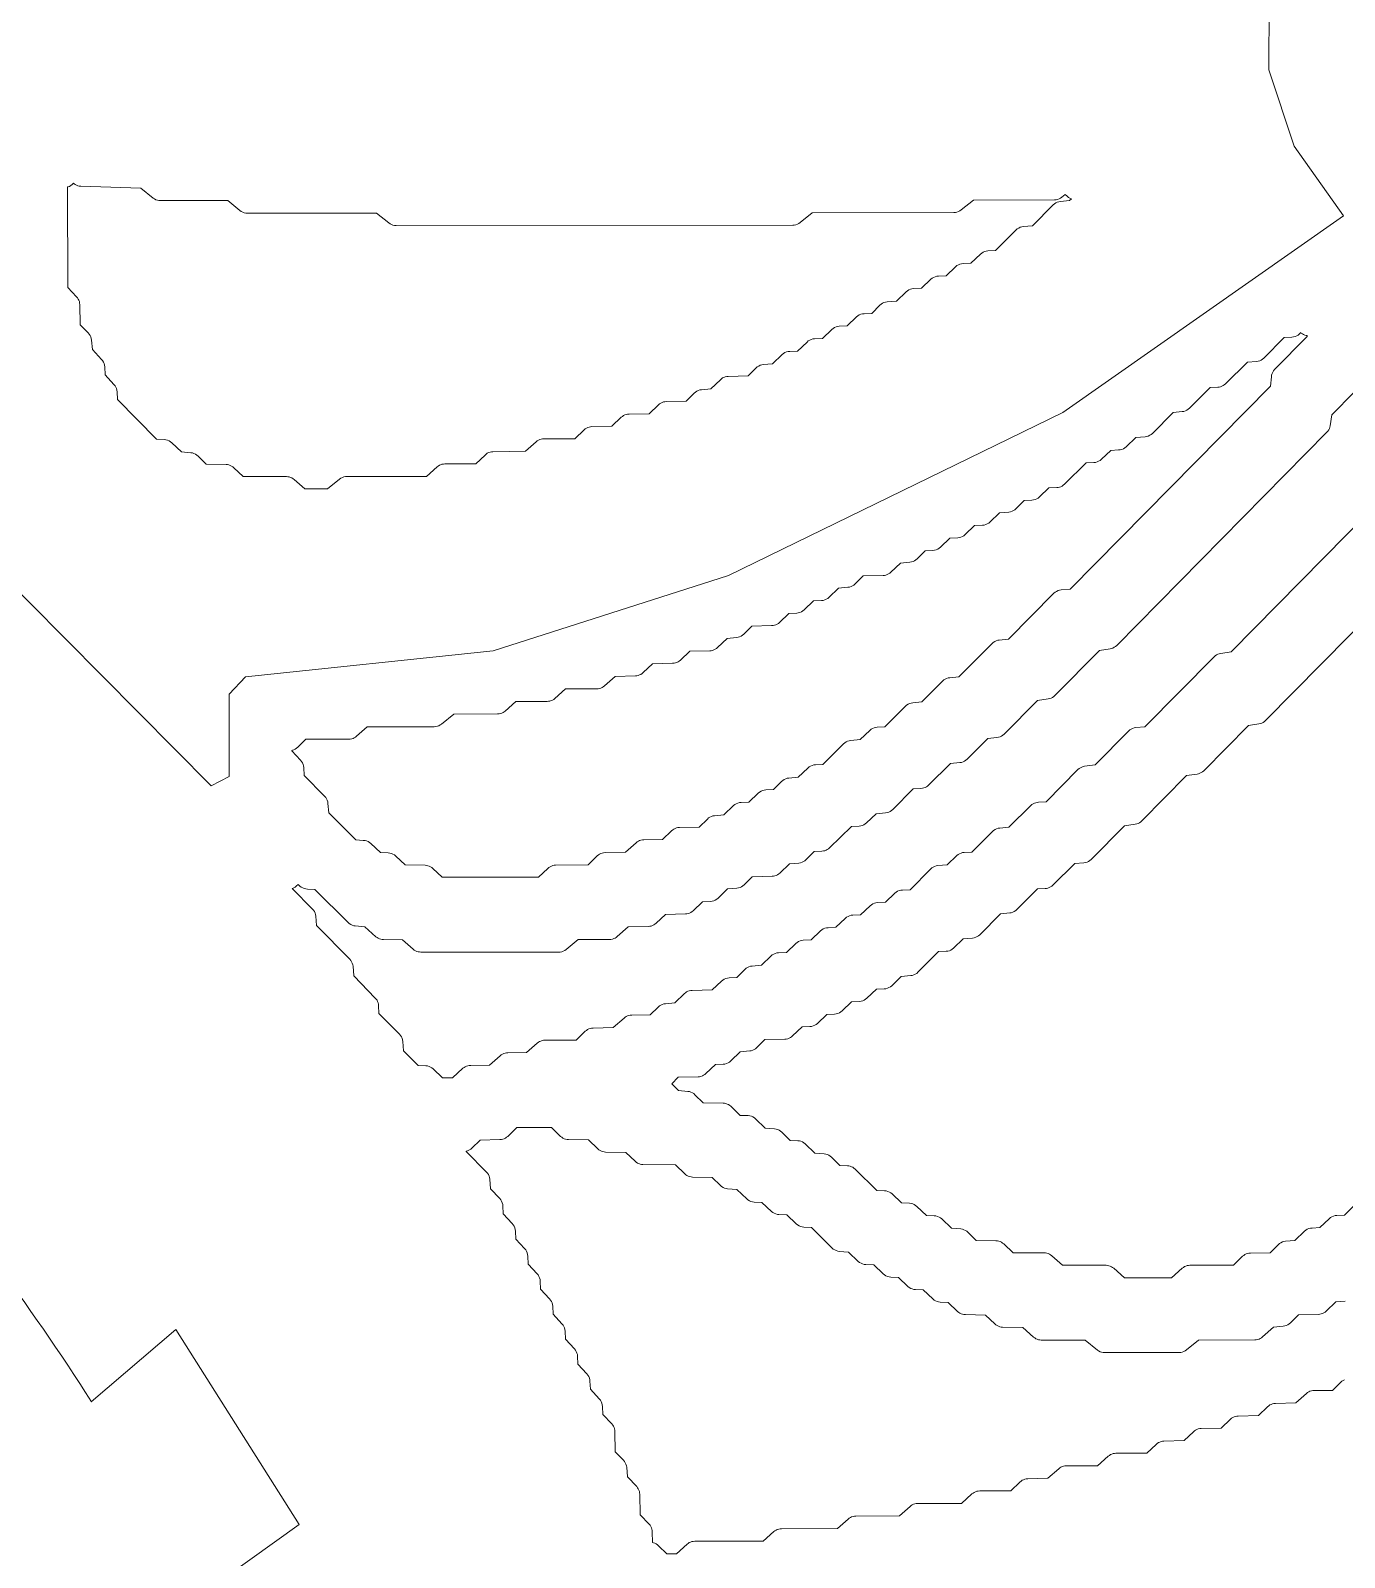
# Model space of a CAD drawing. Header units: inches. Extents: x 36 to 190, y -75 to 56.
# Drawn here: x 52.838 to 55.652, y 36.591 to 39.862 of the extents above; entities that cross this region are included whole.
import ezdxf

# ---------------------------------------------------------------- set-up
doc = ezdxf.new("R2010")
doc.units = ezdxf.units.IN
for name, color, linetype, lineweight in [('01_ORIGINAL_CAD', 7, 'Continuous', 20), ('02_APPROVED_PDF_OUTLINES', 7, 'Continuous', 15), ('04_APPROVED_PERIMETER', 7, 'Continuous', 15)]:
    doc.layers.add(name, color=color, linetype=linetype, lineweight=lineweight)

# ---------------------------------------------------------------- blocks, each defined once
blk = doc.blocks.new('01_SCALLOP')
at = {"layer": '01_ORIGINAL_CAD'}
blk.add_lwpolyline([(52.9682, 36.924), (53.149, 37.0789), (53.4135, 36.6613), (53.2073, 36.5136)], dxfattribs=at)
blk.add_arc((48.3626, 33.9743), 5.4698, 32.6388, 40.4465, dxfattribs=at)
at = {"layer": '02_APPROVED_PDF_OUTLINES'}
for points in [[(52.93, 39.5347), (52.9311, 39.5337), (52.9337, 39.5319), (52.9365, 39.5305), (52.9394, 39.5294), (52.9425, 39.5287), (52.9457, 39.5284), (53.0743, 39.5244), (53.1006, 39.5029), (53.1034, 39.5009), (53.1065, 39.4993), (53.1097, 39.4982), (53.113, 39.4975), (53.1165, 39.4973), (53.2605, 39.4974), (53.2865, 39.4762), (53.2893, 39.4742), (53.2923, 39.4726), (53.2956, 39.4715), (53.2989, 39.4708), (53.3023, 39.4706), (53.5791, 39.4708), (53.6051, 39.4496), (53.6079, 39.4476), (53.6109, 39.446), (53.6141, 39.4449), (53.6175, 39.4442), (53.6209, 39.444), (54.4703, 39.4446), (54.4737, 39.4448), (54.4771, 39.4455), (54.4803, 39.4467), (54.4834, 39.4483), (54.4862, 39.4503), (54.512, 39.4715), (54.8153, 39.4717), (54.8188, 39.4719), (54.8221, 39.4726), (54.8253, 39.4738), (54.8284, 39.4754), (54.8312, 39.4774), (54.8571, 39.4986), (55.0306, 39.499), (55.0342, 39.4993), (55.0376, 39.5), (55.0409, 39.5012), (55.044, 39.5029), (55.0469, 39.505), (55.0535, 39.5107), (55.0579, 39.5066), (55.0606, 39.5044), (55.0635, 39.5027), (55.0666, 39.5013), (55.0671, 39.5012), (55.0632, 39.4973), (55.0437, 39.4955), (55.0402, 39.495), (55.0369, 39.4939), (55.0337, 39.4925), (55.0308, 39.4906), (55.0282, 39.4883), (54.9837, 39.4436), (54.9641, 39.4418), (54.9607, 39.4412), (54.9574, 39.4402), (54.9542, 39.4387), (54.9513, 39.4368), (54.9487, 39.4345), (54.9047, 39.3903), (54.8883, 39.3895), (54.8848, 39.3891), (54.8813, 39.3882), (54.878, 39.3868), (54.875, 39.3849), (54.8722, 39.3827), (54.852, 39.3634), (54.8353, 39.3627), (54.8317, 39.3622), (54.8283, 39.3613), (54.825, 39.3599), (54.8219, 39.3581), (54.8192, 39.3558), (54.799, 39.3365), (54.7823, 39.3358), (54.7787, 39.3354), (54.7752, 39.3344), (54.772, 39.333), (54.7689, 39.3312), (54.7661, 39.3289), (54.7459, 39.3096), (54.7292, 39.3089), (54.7257, 39.3085), (54.7222, 39.3076), (54.7189, 39.3062), (54.7159, 39.3043), (54.7131, 39.302), (54.6924, 39.2823), (54.6725, 39.2805), (54.669, 39.28), (54.6657, 39.279), (54.6626, 39.2775), (54.6597, 39.2756), (54.6571, 39.2733), (54.6395, 39.2559), (54.6231, 39.2551), (54.6196, 39.2547), (54.6161, 39.2538), (54.6128, 39.2524), (54.6098, 39.2505), (54.607, 39.2483), (54.5868, 39.229), (54.5701, 39.2283), (54.5666, 39.2278), (54.5631, 39.2269), (54.5598, 39.2255), (54.5568, 39.2237), (54.554, 39.2214), (54.5338, 39.2021), (54.5171, 39.2014), (54.5135, 39.201), (54.5101, 39.2), (54.5068, 39.1986), (54.5037, 39.1968), (54.501, 39.1945), (54.4807, 39.1752), (54.464, 39.1745), (54.4605, 39.1741), (54.457, 39.1732), (54.4537, 39.1718), (54.4507, 39.1699), (54.4479, 39.1676), (54.4273, 39.1479), (54.4073, 39.1461), (54.4038, 39.1456), (54.4005, 39.1446), (54.3974, 39.1431), (54.3945, 39.1412), (54.3919, 39.1389), (54.3746, 39.1217), (54.332, 39.1207), (54.3289, 39.1205), (54.3259, 39.1198), (54.323, 39.1188), (54.3202, 39.1175), (54.3177, 39.1158), (54.3153, 39.1138), (54.2946, 39.0942), (54.2746, 39.0923), (54.2712, 39.0918), (54.2679, 39.0908), (54.2648, 39.0893), (54.2619, 39.0874), (54.2592, 39.0852), (54.242, 39.0679), (54.1994, 39.067), (54.1963, 39.0667), (54.1933, 39.0661), (54.1904, 39.0651), (54.1876, 39.0637), (54.185, 39.062), (54.1827, 39.0601), (54.1627, 39.041), (54.1198, 39.0401), (54.1167, 39.0398), (54.1137, 39.0392), (54.1108, 39.0382), (54.108, 39.0368), (54.1054, 39.0351), (54.1031, 39.0332), (54.0831, 39.0141), (54.0402, 39.0132), (54.0371, 39.0129), (54.0341, 39.0123), (54.0312, 39.0113), (54.0284, 39.0099), (54.0259, 39.0082), (54.0235, 39.0063), (54.0037, 38.9874), (53.9374, 38.9871), (53.9343, 38.9869), (53.9314, 38.9864), (53.9285, 38.9854), (53.9258, 38.9842), (53.9232, 38.9826), (53.9208, 38.9808), (53.898, 38.9604), (53.8281, 38.9593), (53.825, 38.9591), (53.822, 38.9585), (53.819, 38.9575), (53.8162, 38.9561), (53.8136, 38.9544), (53.8113, 38.9524), (53.7915, 38.9336), (53.7251, 38.9333), (53.7221, 38.9331), (53.7191, 38.9325), (53.7163, 38.9316), (53.7135, 38.9304), (53.7109, 38.9288), (53.7086, 38.9269), (53.6859, 38.9067), (53.5158, 38.9066), (53.5124, 38.9063), (53.5091, 38.9056), (53.5058, 38.9045), (53.5028, 38.9029), (53.5, 38.9009), (53.4742, 38.8797), (53.4255, 38.8797), (53.4027, 38.8999), (53.4003, 38.9017), (53.3977, 38.9033), (53.395, 38.9045), (53.3921, 38.9054), (53.3891, 38.906), (53.3861, 38.9062), (53.2932, 38.9064), (53.2733, 38.9252), (53.271, 38.9272), (53.2684, 38.9288), (53.2656, 38.9302), (53.2627, 38.9312), (53.2597, 38.9318), (53.2567, 38.932), (53.214, 38.933), (53.1967, 38.9502), (53.194, 38.9524), (53.1911, 38.9543), (53.188, 38.9558), (53.1847, 38.9568), (53.1813, 38.9573), (53.1613, 38.9591), (53.1405, 38.9788), (53.1378, 38.981), (53.1347, 38.9829), (53.1314, 38.9843), (53.128, 38.9852), (53.1244, 38.9856), (53.1081, 38.9863), (53.0242, 39.071), (53.0234, 39.0877), (53.023, 39.0912), (53.0221, 39.0946), (53.0207, 39.0979), (53.0189, 39.1009), (53.0167, 39.1037), (52.9975, 39.1242), (52.9968, 39.1414), (52.9964, 39.1449), (52.9955, 39.1483), (52.9941, 39.1516), (52.9923, 39.1546), (52.9901, 39.1573), (52.9705, 39.1783), (52.9687, 39.1987), (52.9681, 39.2021), (52.9672, 39.2054), (52.9657, 39.2085), (52.9639, 39.2114), (52.9617, 39.214), (52.9444, 39.2316), (52.9434, 39.275), (52.9432, 39.278), (52.9426, 39.281), (52.9416, 39.2839), (52.9403, 39.2866), (52.9387, 39.2892), (52.9367, 39.2915), (52.918, 39.3116), (52.9175, 39.5264), (52.9182, 39.5266), (52.9213, 39.5279), (52.9242, 39.5297), (52.9269, 39.5318)], [(53.3976, 38.3197), (53.3989, 38.3199), (53.402, 38.321), (53.405, 38.3224), (53.4077, 38.3242), (53.4102, 38.3264), (53.4273, 38.3434), (53.5198, 38.3437), (53.5228, 38.3439), (53.5258, 38.3445), (53.5287, 38.3454), (53.5314, 38.3466), (53.534, 38.3482), (53.5364, 38.3501), (53.5591, 38.3703), (53.7026, 38.3704), (53.706, 38.3707), (53.7094, 38.3714), (53.7126, 38.3725), (53.7156, 38.3741), (53.7184, 38.3761), (53.7443, 38.3973), (53.8383, 38.3977), (53.8413, 38.3979), (53.8442, 38.3984), (53.8471, 38.3993), (53.8499, 38.4006), (53.8524, 38.4021), (53.8548, 38.404), (53.8776, 38.4243), (53.9444, 38.4246), (53.9474, 38.4248), (53.9504, 38.4253), (53.9533, 38.4262), (53.956, 38.4275), (53.9586, 38.429), (53.9609, 38.4309), (53.9837, 38.4512), (54.0505, 38.4515), (54.0536, 38.4517), (54.0565, 38.4522), (54.0594, 38.4532), (54.0621, 38.4544), (54.0647, 38.456), (54.0671, 38.4578), (54.09, 38.4783), (54.1334, 38.4793), (54.1365, 38.4795), (54.1395, 38.4802), (54.1424, 38.4812), (54.1452, 38.4825), (54.1477, 38.4842), (54.1501, 38.4862), (54.1701, 38.5052), (54.213, 38.5062), (54.2161, 38.5064), (54.2191, 38.5071), (54.222, 38.5081), (54.2247, 38.5094), (54.2273, 38.5111), (54.2297, 38.5131), (54.2496, 38.5321), (54.2926, 38.5331), (54.2956, 38.5333), (54.2987, 38.534), (54.3016, 38.535), (54.3043, 38.5363), (54.3069, 38.538), (54.3093, 38.54), (54.3299, 38.5597), (54.3499, 38.5615), (54.3533, 38.562), (54.3566, 38.563), (54.3598, 38.5645), (54.3627, 38.5664), (54.3653, 38.5686), (54.3826, 38.5859), (54.4252, 38.5869), (54.4283, 38.5871), (54.4313, 38.5877), (54.4342, 38.5887), (54.4369, 38.5901), (54.4395, 38.5918), (54.4419, 38.5937), (54.4621, 38.613), (54.4788, 38.6138), (54.4823, 38.6142), (54.4858, 38.6151), (54.4891, 38.6165), (54.4922, 38.6183), (54.4949, 38.6206), (54.5151, 38.6399), (54.5318, 38.6406), (54.5354, 38.641), (54.5388, 38.642), (54.5421, 38.6434), (54.5452, 38.6452), (54.5479, 38.6475), (54.5686, 38.6672), (54.5886, 38.669), (54.592, 38.6695), (54.5953, 38.6706), (54.5985, 38.672), (54.6014, 38.6739), (54.604, 38.6762), (54.6213, 38.6934), (54.6639, 38.6944), (54.667, 38.6946), (54.67, 38.6953), (54.6729, 38.6963), (54.6756, 38.6976), (54.6782, 38.6993), (54.6806, 38.7013), (54.7012, 38.721), (54.7212, 38.7228), (54.7246, 38.7233), (54.728, 38.7243), (54.7311, 38.7258), (54.734, 38.7277), (54.7366, 38.73), (54.7541, 38.7474), (54.7705, 38.7482), (54.7741, 38.7486), (54.7775, 38.7495), (54.7808, 38.7509), (54.7839, 38.7528), (54.7866, 38.755), (54.8068, 38.7743), (54.8236, 38.775), (54.8271, 38.7755), (54.8306, 38.7764), (54.8339, 38.7778), (54.8369, 38.7796), (54.8397, 38.7819), (54.8599, 38.8012), (54.8766, 38.8019), (54.8802, 38.8023), (54.8836, 38.8033), (54.8869, 38.8047), (54.89, 38.8065), (54.8927, 38.8088), (54.9134, 38.8285), (54.9334, 38.8303), (54.9368, 38.8308), (54.9401, 38.8319), (54.9432, 38.8333), (54.9461, 38.8352), (54.9488, 38.8375), (54.9663, 38.8549), (54.9827, 38.8557), (54.9862, 38.8561), (54.9897, 38.857), (54.993, 38.8584), (54.996, 38.8603), (54.9988, 38.8626), (55.019, 38.8818), (55.0357, 38.8826), (55.0387, 38.8829), (55.0417, 38.8836), (55.0446, 38.8846), (55.0473, 38.886), (55.0498, 38.8877), (55.0521, 38.8897), (55.0988, 38.9356), (55.1152, 38.9363), (55.1188, 38.9367), (55.1223, 38.9376), (55.1255, 38.939), (55.1286, 38.9409), (55.1314, 38.9432), (55.1516, 38.9624), (55.1683, 38.9632), (55.1718, 38.9636), (55.1753, 38.9645), (55.1786, 38.9659), (55.1816, 38.9678), (55.1844, 38.9701), (55.2051, 38.9897), (55.225, 38.9916), (55.2285, 38.9921), (55.2318, 38.9931), (55.235, 38.9946), (55.2379, 38.9965), (55.2405, 38.9988), (55.285, 39.0435), (55.3046, 39.0453), (55.308, 39.0458), (55.3114, 39.0469), (55.3145, 39.0484), (55.3174, 39.0503), (55.3201, 39.0526), (55.3641, 39.0968), (55.3804, 39.0975), (55.3834, 39.0979), (55.3864, 39.0986), (55.3892, 39.0996), (55.392, 39.101), (55.3945, 39.1027), (55.3968, 39.1047), (55.4439, 39.151), (55.4636, 39.1528), (55.4671, 39.1533), (55.4704, 39.1544), (55.4736, 39.1558), (55.4765, 39.1577), (55.4791, 39.16), (55.5231, 39.2043), (55.5394, 39.205), (55.543, 39.2054), (55.5464, 39.2063), (55.5496, 39.2077), (55.5526, 39.2095), (55.5554, 39.2117), (55.5585, 39.2146), (55.5594, 39.2137), (55.5618, 39.212), (55.5645, 39.2106), (55.5672, 39.2095), (55.5701, 39.2088), (55.5722, 39.2084), (55.5722, 39.2066), (55.5024, 39.1354), (55.5002, 39.1328), (55.4983, 39.1299), (55.4969, 39.1267), (55.4959, 39.1234), (55.4953, 39.12), (55.4937, 39.1001), (55.0648, 38.6652), (55.0453, 38.6635), (55.0418, 38.6629), (55.0385, 38.6619), (55.0353, 38.6604), (55.0324, 38.6585), (55.0297, 38.6562), (54.9323, 38.5578), (54.9127, 38.556), (54.9093, 38.5555), (54.9059, 38.5544), (54.9028, 38.5529), (54.8999, 38.551), (54.8972, 38.5487), (54.8263, 38.4772), (54.8067, 38.4754), (54.8033, 38.4749), (54.7999, 38.4738), (54.7968, 38.4724), (54.7939, 38.4705), (54.7912, 38.4682), (54.7468, 38.4235), (54.7272, 38.4217), (54.7237, 38.4211), (54.7204, 38.4201), (54.7172, 38.4186), (54.7143, 38.4167), (54.7117, 38.4144), (54.6677, 38.3702), (54.6514, 38.3694), (54.6478, 38.369), (54.6444, 38.3681), (54.6411, 38.3667), (54.638, 38.3648), (54.6353, 38.3626), (54.6146, 38.3429), (54.5946, 38.3411), (54.5912, 38.3405), (54.5878, 38.3395), (54.5847, 38.338), (54.5818, 38.3361), (54.5791, 38.3338), (54.5351, 38.2895), (54.5188, 38.2888), (54.5153, 38.2884), (54.5118, 38.2875), (54.5085, 38.2861), (54.5055, 38.2842), (54.5027, 38.2819), (54.482, 38.2623), (54.462, 38.2604), (54.4586, 38.2599), (54.4553, 38.2589), (54.4522, 38.2574), (54.4493, 38.2555), (54.4466, 38.2533), (54.4291, 38.2358), (54.4127, 38.2351), (54.4092, 38.2346), (54.4057, 38.2337), (54.4024, 38.2323), (54.3994, 38.2305), (54.3966, 38.2282), (54.3764, 38.2089), (54.3597, 38.2082), (54.3561, 38.2078), (54.3527, 38.2068), (54.3494, 38.2054), (54.3463, 38.2036), (54.3436, 38.2013), (54.3229, 38.1816), (54.3029, 38.1798), (54.2995, 38.1793), (54.2962, 38.1782), (54.2931, 38.1768), (54.2901, 38.1749), (54.2875, 38.1726), (54.2702, 38.1554), (54.2276, 38.1544), (54.2246, 38.1542), (54.2216, 38.1535), (54.2187, 38.1525), (54.2159, 38.1512), (54.2133, 38.1495), (54.211, 38.1475), (54.1912, 38.1287), (54.1513, 38.1284), (54.1483, 38.1282), (54.1453, 38.1276), (54.1425, 38.1267), (54.1397, 38.1255), (54.1372, 38.1239), (54.1348, 38.122), (54.1119, 38.1016), (54.0685, 38.1006), (54.0654, 38.1004), (54.0624, 38.0997), (54.0595, 38.0987), (54.0567, 38.0974), (54.0541, 38.0957), (54.0518, 38.0937), (54.0319, 38.0748), (53.9625, 38.0737), (53.9594, 38.0735), (53.9564, 38.0728), (53.9534, 38.0718), (53.9507, 38.0705), (53.948, 38.0688), (53.9457, 38.0668), (53.9259, 38.048), (53.7195, 38.0478), (53.6997, 38.0666), (53.6973, 38.0686), (53.6947, 38.0703), (53.692, 38.0716), (53.6891, 38.0726), (53.6861, 38.0732), (53.683, 38.0735), (53.6401, 38.0744), (53.62, 38.0934), (53.6172, 38.0957), (53.6142, 38.0975), (53.6109, 38.0989), (53.6074, 38.0998), (53.6039, 38.1002), (53.5872, 38.101), (53.5669, 38.1202), (53.5641, 38.1225), (53.561, 38.1243), (53.5578, 38.1257), (53.5543, 38.1266), (53.5507, 38.127), (53.5345, 38.1278), (53.4767, 38.186), (53.4749, 38.206), (53.4744, 38.2094), (53.4734, 38.2127), (53.4719, 38.2158), (53.4701, 38.2187), (53.4678, 38.2213), (53.4239, 38.266), (53.4231, 38.2828), (53.4227, 38.2863), (53.4218, 38.2897), (53.4204, 38.293), (53.4186, 38.296), (53.4164, 38.2988), (53.3976, 38.3189)]]:
    blk.add_lwpolyline(points, close=True, dxfattribs=at)
for points in [[(55.7065, 38.8318), (55.4096, 38.5308), (55.387, 38.5275), (55.3838, 38.5268), (55.3807, 38.5257), (55.3779, 38.5243), (55.3752, 38.5225), (55.3728, 38.5203), (55.2246, 38.3701), (55.2051, 38.3684), (55.2016, 38.3678), (55.1983, 38.3668), (55.1951, 38.3653), (55.1922, 38.3634), (55.1896, 38.3611), (55.1181, 38.289), (55.0954, 38.2857), (55.0923, 38.285), (55.0892, 38.284), (55.0863, 38.2825), (55.0836, 38.2807), (55.0812, 38.2785), (55.013, 38.2094), (54.9968, 38.2086), (54.9937, 38.2083), (54.9908, 38.2076), (54.9879, 38.2066), (54.9852, 38.2052), (54.9827, 38.2035), (54.9804, 38.2015), (54.9333, 38.1552), (54.9135, 38.1534), (54.9101, 38.1529), (54.9067, 38.1518), (54.9036, 38.1504), (54.9006, 38.1484), (54.898, 38.1462), (54.854, 38.1019), (54.8377, 38.1012), (54.8341, 38.1008), (54.8307, 38.0998), (54.8274, 38.0984), (54.8243, 38.0966), (54.8216, 38.0943), (54.8009, 38.0746), (54.7809, 38.0728), (54.7775, 38.0723), (54.7742, 38.0712), (54.771, 38.0697), (54.7681, 38.0678), (54.7655, 38.0655), (54.7215, 38.0213), (54.7051, 38.0206), (54.7016, 38.0201), (54.6981, 38.0192), (54.6948, 38.0178), (54.6918, 38.016), (54.689, 38.0137), (54.6688, 37.9944), (54.6521, 37.9937), (54.6485, 37.9933), (54.6451, 37.9923), (54.6418, 37.9909), (54.6387, 37.9891), (54.636, 37.9868), (54.6158, 37.9675), (54.5991, 37.9668), (54.5955, 37.9664), (54.592, 37.9655), (54.5888, 37.9641), (54.5857, 37.9622), (54.5829, 37.9599), (54.5627, 37.9407), (54.546, 37.9399), (54.5425, 37.9395), (54.539, 37.9386), (54.5357, 37.9372), (54.5327, 37.9353), (54.5299, 37.933), (54.5097, 37.9138), (54.493, 37.913), (54.4894, 37.9126), (54.486, 37.9117), (54.4827, 37.9103), (54.4796, 37.9084), (54.4769, 37.9062), (54.4567, 37.8869), (54.4399, 37.8862), (54.4364, 37.8857), (54.4329, 37.8848), (54.4296, 37.8834), (54.4266, 37.8816), (54.4238, 37.8793), (54.4032, 37.8596), (54.3832, 37.8578), (54.3798, 37.8572), (54.3764, 37.8562), (54.3733, 37.8548), (54.3704, 37.8529), (54.3678, 37.8506), (54.3503, 37.8331), (54.3339, 37.8324), (54.3303, 37.832), (54.3269, 37.8311), (54.3236, 37.8297), (54.3205, 37.8278), (54.3177, 37.8255), (54.2978, 37.8065), (54.2548, 37.8055), (54.2518, 37.8053), (54.2488, 37.8046), (54.2459, 37.8036), (54.2431, 37.8023), (54.2405, 37.8006), (54.2382, 37.7986), (54.2175, 37.7789), (54.1975, 37.7771), (54.1941, 37.7766), (54.1908, 37.7756), (54.1876, 37.7741), (54.1847, 37.7722), (54.1821, 37.7699), (54.165, 37.7529), (54.1255, 37.7526), (54.1225, 37.7524), (54.1195, 37.7518), (54.1166, 37.7509), (54.1139, 37.7497), (54.1114, 37.7481), (54.109, 37.7463), (54.086, 37.7258), (54.0426, 37.7248), (54.0396, 37.7246), (54.0366, 37.7239), (54.0337, 37.7229), (54.0309, 37.7216), (54.0283, 37.7199), (54.026, 37.7179), (54.0062, 37.6991), (53.9398, 37.6988), (53.9368, 37.6986), (53.9338, 37.698), (53.931, 37.6971), (53.9282, 37.6959), (53.9256, 37.6943), (53.9233, 37.6925), (53.9005, 37.6722), (53.8602, 37.6719), (53.8572, 37.6717), (53.8542, 37.6711), (53.8514, 37.6702), (53.8486, 37.669), (53.8461, 37.6674), (53.8437, 37.6656), (53.8209, 37.6453), (53.7806, 37.645), (53.7776, 37.6448), (53.7746, 37.6442), (53.7718, 37.6433), (53.769, 37.6421), (53.7665, 37.6405), (53.7641, 37.6387), (53.7414, 37.6184), (53.7203, 37.6184), (53.7005, 37.6372), (53.6977, 37.6395), (53.6947, 37.6413), (53.6914, 37.6427), (53.6879, 37.6436), (53.6844, 37.644), (53.6681, 37.6447), (53.6369, 37.6762), (53.6351, 37.6962), (53.6346, 37.6996), (53.6336, 37.7029), (53.6322, 37.706), (53.6303, 37.7089), (53.6281, 37.7115), (53.5841, 37.7562), (53.5833, 37.773), (53.583, 37.776), (53.5824, 37.7789), (53.5813, 37.7817), (53.58, 37.7844), (53.5783, 37.7869), (53.5764, 37.7892), (53.5304, 37.8369), (53.5287, 37.8571), (53.5281, 37.8605), (53.5271, 37.8638), (53.5257, 37.867), (53.5238, 37.8699), (53.5216, 37.8725), (53.4506, 37.9444), (53.4488, 37.9644), (53.4483, 37.9678), (53.4473, 37.9711), (53.4458, 37.9742), (53.444, 37.9771), (53.4417, 37.9798), (53.3985, 38.0238), (53.3988, 38.0239), (53.402, 38.0252), (53.4049, 38.027), (53.4075, 38.0292), (53.4112, 38.0326), (53.415, 38.0291), (53.4177, 38.0269), (53.4208, 38.0251), (53.424, 38.0238), (53.4274, 38.0229), (53.4309, 38.0225), (53.4472, 38.0218), (53.518, 37.9508), (53.5207, 37.9485), (53.5236, 37.9466), (53.5267, 37.9451), (53.5301, 37.9441), (53.5335, 37.9435), (53.554, 37.9417), (53.5777, 37.9206), (53.5801, 37.9188), (53.5826, 37.9172), (53.5854, 37.916), (53.5882, 37.9151), (53.5912, 37.9145), (53.5942, 37.9144), (53.6345, 37.9141), (53.6574, 37.8939), (53.6598, 37.892), (53.6624, 37.8904), (53.6651, 37.8892), (53.668, 37.8883), (53.671, 37.8878), (53.674, 37.8876), (53.9689, 37.8875), (53.9723, 37.8877), (53.9757, 37.8884), (53.9789, 37.8896), (53.982, 37.8912), (53.9848, 37.8932), (54.0107, 37.9144), (54.0781, 37.9147), (54.0811, 37.9149), (54.0841, 37.9155), (54.087, 37.9164), (54.0897, 37.9176), (54.0923, 37.9192), (54.0946, 37.9211), (54.1176, 37.9415), (54.161, 37.9425), (54.164, 37.9428), (54.1671, 37.9434), (54.17, 37.9444), (54.1727, 37.9457), (54.1753, 37.9474), (54.1777, 37.9494), (54.1976, 37.9684), (54.2406, 37.9694), (54.2436, 37.9697), (54.2466, 37.9703), (54.2495, 37.9713), (54.2523, 37.9726), (54.2549, 37.9743), (54.2572, 37.9763), (54.2774, 37.9955), (54.2942, 37.9963), (54.2977, 37.9967), (54.3012, 37.9976), (54.3045, 37.999), (54.3075, 38.0009), (54.3103, 38.0032), (54.3309, 38.0229), (54.3509, 38.0247), (54.3543, 38.0252), (54.3577, 38.0262), (54.3608, 38.0277), (54.3637, 38.0296), (54.3663, 38.0318), (54.3836, 38.0491), (54.4262, 38.0501), (54.4293, 38.0503), (54.4323, 38.0509), (54.4352, 38.0519), (54.438, 38.0533), (54.4405, 38.055), (54.4429, 38.0569), (54.4636, 38.0766), (54.4835, 38.0784), (54.487, 38.079), (54.4903, 38.08), (54.4934, 38.0815), (54.4963, 38.0834), (54.4989, 38.0856), (54.5165, 38.1031), (54.5329, 38.1038), (54.5359, 38.1042), (54.5389, 38.1048), (54.5417, 38.1059), (54.5444, 38.1073), (54.547, 38.109), (54.5493, 38.111), (54.5959, 38.1568), (54.6124, 38.1576), (54.6159, 38.158), (54.6194, 38.1589), (54.6227, 38.1603), (54.6257, 38.1622), (54.6285, 38.1644), (54.6492, 38.1841), (54.6691, 38.1859), (54.6726, 38.1865), (54.6759, 38.1875), (54.6791, 38.189), (54.682, 38.1909), (54.6846, 38.1932), (54.7286, 38.2375), (54.745, 38.2382), (54.748, 38.2385), (54.751, 38.2392), (54.7538, 38.2402), (54.7565, 38.2416), (54.7591, 38.2433), (54.7614, 38.2453), (54.8084, 38.2916), (54.8282, 38.2934), (54.8317, 38.294), (54.835, 38.295), (54.8381, 38.2965), (54.8411, 38.2984), (54.8437, 38.3007), (54.8881, 38.3454), (54.9077, 38.3472), (54.9112, 38.3477), (54.9145, 38.3487), (54.9177, 38.3502), (54.9206, 38.3521), (54.9232, 38.3544), (54.9947, 38.4265), (55.0174, 38.4298), (55.0205, 38.4305), (55.0236, 38.4316), (55.0265, 38.433), (55.0292, 38.4348), (55.0316, 38.437), (55.1273, 38.534), (55.1499, 38.5373), (55.1531, 38.5379), (55.1561, 38.539), (55.159, 38.5405), (55.1617, 38.5423), (55.1641, 38.5444), (55.6145, 39.0011), (55.6166, 39.0035), (55.6184, 39.0062), (55.6198, 39.009), (55.6208, 39.0121), (55.6215, 39.0152), (55.6246, 39.0382), (55.7204, 39.1353)], [(55.6523, 36.9715), (55.6491, 36.97), (55.6462, 36.9681), (55.6436, 36.9658), (55.6265, 36.9488), (55.5869, 36.9485), (55.5839, 36.9483), (55.581, 36.9477), (55.5781, 36.9468), (55.5754, 36.9456), (55.5728, 36.944), (55.5705, 36.9422), (55.5475, 36.9217), (55.5041, 36.9207), (55.501, 36.9205), (55.498, 36.9198), (55.4951, 36.9188), (55.4924, 36.9175), (55.4898, 36.9158), (55.4874, 36.9138), (55.4675, 36.8948), (55.4245, 36.8938), (55.4215, 36.8936), (55.4185, 36.8929), (55.4155, 36.8919), (55.4128, 36.8906), (55.4102, 36.8889), (55.4079, 36.8869), (55.3879, 36.8679), (55.3449, 36.8669), (55.3419, 36.8667), (55.3389, 36.866), (55.336, 36.865), (55.3332, 36.8637), (55.3306, 36.862), (55.3283, 36.86), (55.3083, 36.841), (55.2654, 36.84), (55.2623, 36.8398), (55.2593, 36.8391), (55.2564, 36.8381), (55.2536, 36.8368), (55.251, 36.8351), (55.2487, 36.8331), (55.2289, 36.8143), (55.1625, 36.814), (55.1595, 36.8138), (55.1566, 36.8132), (55.1537, 36.8123), (55.1509, 36.8111), (55.1484, 36.8095), (55.146, 36.8076), (55.1233, 36.7874), (55.0564, 36.7871), (55.0534, 36.7869), (55.0504, 36.7863), (55.0476, 36.7854), (55.0448, 36.7842), (55.0422, 36.7826), (55.0399, 36.7807), (55.0169, 36.7603), (54.9735, 36.7593), (54.9705, 36.759), (54.9675, 36.7584), (54.9646, 36.7574), (54.9618, 36.7561), (54.9592, 36.7544), (54.9569, 36.7524), (54.9371, 36.7335), (54.8707, 36.7332), (54.8677, 36.733), (54.8647, 36.7325), (54.8619, 36.7316), (54.8591, 36.7303), (54.8565, 36.7288), (54.8542, 36.7269), (54.8314, 36.7066), (54.738, 36.7063), (54.735, 36.7061), (54.7321, 36.7056), (54.7292, 36.7046), (54.7264, 36.7034), (54.7239, 36.7018), (54.7215, 36.7), (54.6988, 36.6797), (54.6054, 36.6794), (54.6024, 36.6792), (54.5994, 36.6786), (54.5965, 36.6777), (54.5938, 36.6765), (54.5912, 36.6749), (54.5888, 36.673), (54.5661, 36.6528), (54.4462, 36.6524), (54.4432, 36.6522), (54.4402, 36.6517), (54.4373, 36.6508), (54.4346, 36.6495), (54.432, 36.6479), (54.4296, 36.6461), (54.4069, 36.6258), (54.2604, 36.6254), (54.2574, 36.6252), (54.2544, 36.6247), (54.2516, 36.6238), (54.2488, 36.6225), (54.2462, 36.621), (54.2439, 36.6191), (54.2211, 36.5988), (54.2004, 36.5988), (54.1832, 36.6158), (54.1808, 36.618), (54.1781, 36.6198), (54.1751, 36.6212), (54.172, 36.6223), (54.1701, 36.6226), (54.1695, 36.6457), (54.1692, 36.6487), (54.1686, 36.6517), (54.1676, 36.6545), (54.1663, 36.6572), (54.1647, 36.6598), (54.1628, 36.6621), (54.1438, 36.6824), (54.1428, 36.7261), (54.1425, 36.7291), (54.1419, 36.7321), (54.1409, 36.735), (54.1396, 36.7377), (54.138, 36.7402), (54.1361, 36.7426), (54.1165, 36.7636), (54.1147, 36.7839), (54.1142, 36.7873), (54.1132, 36.7906), (54.1117, 36.7937), (54.1099, 36.7966), (54.1077, 36.7992), (54.0904, 36.8169), (54.0894, 36.8603), (54.0892, 36.8633), (54.0886, 36.8662), (54.0876, 36.8691), (54.0863, 36.8719), (54.0847, 36.8744), (54.0827, 36.8767), (54.0635, 36.8973), (54.0628, 36.9145), (54.0624, 36.918), (54.0615, 36.9214), (54.0601, 36.9246), (54.0583, 36.9277), (54.0561, 36.9304), (54.0369, 36.951), (54.0361, 36.9681), (54.0357, 36.9716), (54.0348, 36.975), (54.0335, 36.9783), (54.0317, 36.9813), (54.0294, 36.9841), (54.0103, 37.0046), (54.0095, 37.0218), (54.0091, 37.0253), (54.0082, 37.0287), (54.0068, 37.032), (54.005, 37.035), (54.0028, 37.0377), (53.9836, 37.0583), (53.9828, 37.0754), (53.9824, 37.0789), (53.9815, 37.0824), (53.9802, 37.0856), (53.9784, 37.0886), (53.9761, 37.0914), (53.957, 37.1119), (53.9562, 37.1291), (53.9558, 37.1326), (53.9549, 37.136), (53.9535, 37.1393), (53.9517, 37.1423), (53.9495, 37.145), (53.9303, 37.1656), (53.9295, 37.1828), (53.9291, 37.1863), (53.9282, 37.1897), (53.9269, 37.1929), (53.9251, 37.196), (53.9228, 37.1987), (53.9037, 37.2193), (53.9029, 37.2364), (53.9025, 37.2399), (53.9016, 37.2433), (53.9002, 37.2466), (53.8984, 37.2496), (53.8962, 37.2524), (53.877, 37.2729), (53.8763, 37.2901), (53.8758, 37.2936), (53.875, 37.297), (53.8736, 37.3003), (53.8718, 37.3033), (53.8696, 37.306), (53.8504, 37.3266), (53.8496, 37.3437), (53.8492, 37.3472), (53.8483, 37.3507), (53.8469, 37.3539), (53.8451, 37.3569), (53.8429, 37.3597), (53.8233, 37.3807), (53.8215, 37.4011), (53.821, 37.4045), (53.82, 37.4078), (53.8185, 37.4109), (53.8167, 37.4138), (53.8144, 37.4164), (53.7709, 37.4606), (53.7709, 37.4611), (53.7722, 37.4613), (53.7753, 37.4624), (53.7782, 37.4638), (53.781, 37.4656), (53.7834, 37.4678), (53.8007, 37.485), (53.8433, 37.486), (53.8464, 37.4862), (53.8494, 37.4869), (53.8523, 37.4879), (53.8551, 37.4892), (53.8576, 37.4909), (53.86, 37.4929), (53.8797, 37.5117), (53.9534, 37.5117), (53.9733, 37.4929), (53.9756, 37.491), (53.9782, 37.4893), (53.981, 37.4879), (53.9839, 37.487), (53.9869, 37.4863), (53.9899, 37.4861), (54.0329, 37.4852), (54.0529, 37.4661), (54.0553, 37.4642), (54.0579, 37.4625), (54.0606, 37.4612), (54.0635, 37.4602), (54.0666, 37.4596), (54.0696, 37.4593), (54.1126, 37.4584), (54.1326, 37.4394), (54.135, 37.4374), (54.1376, 37.4357), (54.1404, 37.4344), (54.1433, 37.4334), (54.1464, 37.4328), (54.1495, 37.4325), (54.2189, 37.4316), (54.2389, 37.4126), (54.2412, 37.4106), (54.2438, 37.409), (54.2466, 37.4076), (54.2495, 37.4066), (54.2525, 37.406), (54.2555, 37.4058), (54.2981, 37.4049), (54.3155, 37.3876), (54.3181, 37.3854), (54.3211, 37.3835), (54.3242, 37.382), (54.3275, 37.381), (54.3309, 37.3805), (54.3509, 37.3787), (54.3717, 37.359), (54.3744, 37.3568), (54.3775, 37.3549), (54.3808, 37.3535), (54.3842, 37.3526), (54.3878, 37.3522), (54.4045, 37.3515), (54.4248, 37.3322), (54.4276, 37.33), (54.4306, 37.3281), (54.4339, 37.3267), (54.4374, 37.3258), (54.4409, 37.3254), (54.4577, 37.3247), (54.478, 37.3054), (54.4807, 37.3032), (54.4838, 37.3013), (54.4871, 37.2999), (54.4905, 37.299), (54.4941, 37.2986), (54.5104, 37.2979), (54.5546, 37.2537), (54.5572, 37.2514), (54.5602, 37.2495), (54.5633, 37.248), (54.5666, 37.247), (54.5701, 37.2464), (54.5901, 37.2447), (54.6108, 37.225), (54.6136, 37.2227), (54.6167, 37.2209), (54.6199, 37.2195), (54.6234, 37.2186), (54.6269, 37.2182), (54.6437, 37.2174), (54.664, 37.1982), (54.6667, 37.1959), (54.6698, 37.1941), (54.6731, 37.1927), (54.6765, 37.1918), (54.6801, 37.1914), (54.6968, 37.1906), (54.7171, 37.1714), (54.7199, 37.1691), (54.7229, 37.1673), (54.7262, 37.1659), (54.7297, 37.165), (54.7332, 37.1646), (54.75, 37.1638), (54.7703, 37.1446), (54.773, 37.1423), (54.7761, 37.1405), (54.7794, 37.1391), (54.7828, 37.1382), (54.7864, 37.1378), (54.8031, 37.137), (54.8234, 37.1178), (54.8257, 37.1158), (54.8283, 37.1142), (54.8311, 37.1128), (54.834, 37.1118), (54.837, 37.1112), (54.8401, 37.111), (54.883, 37.11), (54.9031, 37.091), (54.9054, 37.0891), (54.908, 37.0874), (54.9108, 37.086), (54.9137, 37.0851), (54.9167, 37.0844), (54.9197, 37.0842), (54.9632, 37.0833), (54.9862, 37.0628), (54.9886, 37.061), (54.9911, 37.0594), (54.9939, 37.0582), (54.9968, 37.0573), (54.9997, 37.0567), (55.0027, 37.0565), (55.0967, 37.0563), (55.1227, 37.0351), (55.1255, 37.0332), (55.1285, 37.0316), (55.1318, 37.0304), (55.1351, 37.0297), (55.1385, 37.0295), (55.2978, 37.0296), (55.3012, 37.0299), (55.3046, 37.0306), (55.3078, 37.0317), (55.3108, 37.0333), (55.3136, 37.0353), (55.3395, 37.0565), (55.46, 37.0569), (55.463, 37.0571), (55.466, 37.0576), (55.4689, 37.0585), (55.4716, 37.0598), (55.4742, 37.0613), (55.4766, 37.0632), (55.5002, 37.0843), (55.5207, 37.0861), (55.5241, 37.0867), (55.5274, 37.0877), (55.5305, 37.0892), (55.5334, 37.0911), (55.5361, 37.0933), (55.5534, 37.1106), (55.596, 37.1115), (55.599, 37.1118), (55.602, 37.1124), (55.6049, 37.1134), (55.6077, 37.1148), (55.6103, 37.1164), (55.6126, 37.1184), (55.6333, 37.1381), (55.6533, 37.1399)], [(55.8418, 37.5168), (55.6518, 37.3241), (55.6355, 37.3234), (55.632, 37.323), (55.6285, 37.3221), (55.6252, 37.3207), (55.6222, 37.3188), (55.6194, 37.3165), (55.5992, 37.2973), (55.5825, 37.2965), (55.5789, 37.2961), (55.5755, 37.2952), (55.5722, 37.2938), (55.5691, 37.2919), (55.5664, 37.2897), (55.5457, 37.27), (55.5257, 37.2682), (55.5223, 37.2676), (55.519, 37.2666), (55.5158, 37.2651), (55.5129, 37.2632), (55.5103, 37.261), (55.493, 37.2437), (55.4504, 37.2428), (55.4473, 37.2425), (55.4443, 37.2419), (55.4414, 37.2409), (55.4387, 37.2395), (55.4361, 37.2379), (55.4337, 37.2359), (55.414, 37.217), (55.3211, 37.2167), (55.318, 37.2165), (55.3151, 37.216), (55.3122, 37.215), (55.3095, 37.2138), (55.3069, 37.2122), (55.3045, 37.2104), (55.2818, 37.1901), (55.1806, 37.19), (55.1578, 37.2103), (55.1554, 37.2121), (55.1529, 37.2137), (55.1501, 37.2149), (55.1472, 37.2158), (55.1443, 37.2164), (55.1413, 37.2166), (55.0479, 37.2168), (55.025, 37.237), (55.0227, 37.2389), (55.0201, 37.2404), (55.0174, 37.2417), (55.0145, 37.2426), (55.0115, 37.2431), (55.0085, 37.2433), (54.9421, 37.2435), (54.9223, 37.2624), (54.9199, 37.2643), (54.9173, 37.266), (54.9146, 37.2673), (54.9117, 37.2683), (54.9086, 37.2689), (54.9056, 37.2692), (54.863, 37.2701), (54.8456, 37.2873), (54.843, 37.2896), (54.84, 37.2915), (54.8369, 37.2929), (54.8336, 37.2939), (54.8302, 37.2945), (54.8102, 37.2963), (54.7894, 37.3159), (54.7867, 37.3182), (54.7836, 37.32), (54.7803, 37.3214), (54.7769, 37.3224), (54.7733, 37.3228), (54.7566, 37.3235), (54.7363, 37.3427), (54.7335, 37.345), (54.7305, 37.3468), (54.7272, 37.3482), (54.7237, 37.3492), (54.7202, 37.3496), (54.7034, 37.3503), (54.6831, 37.3695), (54.6804, 37.3718), (54.6773, 37.3736), (54.674, 37.375), (54.6706, 37.376), (54.667, 37.3764), (54.6505, 37.3771), (54.6037, 37.4229), (54.6014, 37.4249), (54.5989, 37.4266), (54.5962, 37.4279), (54.5933, 37.429), (54.5903, 37.4297), (54.5873, 37.43), (54.5709, 37.4307), (54.5533, 37.4482), (54.5507, 37.4504), (54.5478, 37.4523), (54.5446, 37.4538), (54.5413, 37.4548), (54.5379, 37.4553), (54.5179, 37.4571), (54.4971, 37.4768), (54.4944, 37.479), (54.4913, 37.4809), (54.488, 37.4823), (54.4846, 37.4832), (54.481, 37.4836), (54.4646, 37.4843), (54.447, 37.5018), (54.4444, 37.504), (54.4415, 37.5059), (54.4383, 37.5074), (54.435, 37.5084), (54.4316, 37.5089), (54.4116, 37.5107), (54.3909, 37.5304), (54.3881, 37.5326), (54.385, 37.5345), (54.3817, 37.5359), (54.3783, 37.5368), (54.3747, 37.5372), (54.358, 37.5379), (54.3377, 37.5572), (54.3354, 37.5591), (54.3328, 37.5608), (54.33, 37.5621), (54.3271, 37.5631), (54.3241, 37.5637), (54.321, 37.564), (54.2784, 37.5649), (54.261, 37.5821), (54.2584, 37.5844), (54.2555, 37.5863), (54.2524, 37.5877), (54.2491, 37.5887), (54.2456, 37.5893), (54.226, 37.591), (54.2112, 37.6056), (54.2252, 37.6195), (54.2678, 37.6205), (54.2708, 37.6207), (54.2738, 37.6214), (54.2768, 37.6224), (54.2795, 37.6237), (54.2821, 37.6254), (54.2844, 37.6274), (54.3047, 37.6466), (54.3214, 37.6474), (54.3249, 37.6478), (54.3284, 37.6487), (54.3317, 37.6501), (54.3347, 37.652), (54.3375, 37.6543), (54.3581, 37.674), (54.3781, 37.6758), (54.3816, 37.6763), (54.3849, 37.6773), (54.388, 37.6788), (54.3909, 37.6807), (54.3935, 37.6829), (54.4108, 37.7002), (54.4534, 37.7012), (54.4565, 37.7014), (54.4595, 37.702), (54.4624, 37.703), (54.4652, 37.7044), (54.4678, 37.7061), (54.4701, 37.708), (54.4903, 37.7273), (54.507, 37.728), (54.5106, 37.7285), (54.514, 37.7294), (54.5173, 37.7308), (54.5204, 37.7326), (54.5231, 37.7349), (54.5433, 37.7542), (54.5601, 37.7549), (54.5636, 37.7553), (54.5671, 37.7563), (54.5704, 37.7577), (54.5734, 37.7595), (54.5762, 37.7618), (54.5964, 37.7811), (54.6131, 37.7818), (54.6167, 37.7822), (54.6201, 37.7831), (54.6234, 37.7845), (54.6265, 37.7864), (54.6292, 37.7887), (54.6494, 37.8079), (54.6661, 37.8087), (54.6697, 37.8091), (54.6731, 37.81), (54.6764, 37.8114), (54.6795, 37.8133), (54.6823, 37.8156), (54.7029, 37.8352), (54.7229, 37.8371), (54.7263, 37.8376), (54.7297, 37.8386), (54.7328, 37.8401), (54.7358, 37.842), (54.7384, 37.8443), (54.7824, 37.8886), (54.7987, 37.8893), (54.8023, 37.8897), (54.8057, 37.8906), (54.809, 37.892), (54.8121, 37.8939), (54.8148, 37.8962), (54.8355, 37.9159), (54.8555, 37.9177), (54.8589, 37.9182), (54.8622, 37.9193), (54.8654, 37.9207), (54.8683, 37.9226), (54.8709, 37.9249), (54.9154, 37.9696), (54.935, 37.9714), (54.9384, 37.972), (54.9418, 37.973), (54.9449, 37.9745), (54.9479, 37.9764), (54.9505, 37.9787), (54.9945, 38.0229), (55.0108, 38.0237), (55.0138, 38.024), (55.0168, 38.0247), (55.0197, 38.0257), (55.0224, 38.0271), (55.0249, 38.0288), (55.0272, 38.0308), (55.0743, 38.0771), (55.0941, 38.0789), (55.0975, 38.0794), (55.1009, 38.0805), (55.104, 38.082), (55.1069, 38.0839), (55.1096, 38.0862), (55.181, 38.1583), (55.2037, 38.1615), (55.2069, 38.1622), (55.2099, 38.1633), (55.2128, 38.1648), (55.2155, 38.1666), (55.2179, 38.1687), (55.3136, 38.2657), (55.3362, 38.269), (55.3394, 38.2697), (55.3424, 38.2707), (55.3453, 38.2722), (55.348, 38.274), (55.3504, 38.2762), (55.4461, 38.3732), (55.4687, 38.3765), (55.4719, 38.3771), (55.475, 38.3782), (55.4779, 38.3797), (55.4805, 38.3815), (55.483, 38.3836), (55.8426, 38.7482)]]:
    blk.add_lwpolyline(points, dxfattribs=at)
at = {"layer": '04_APPROVED_PERIMETER'}
blk.add_lwpolyline([(55.4908, 39.9205), (55.4902, 39.7777), (55.5445, 39.6139), (55.6498, 39.4648), (55.0489, 39.0438), (54.3328, 38.6943), (53.8288, 38.5329), (53.2985, 38.4776), (53.2631, 38.4398), (53.2631, 38.2641), (53.2251, 38.2435), (52.6018, 38.8721), (52.4952, 39.1135), (52.4416, 39.3551), (52.4937, 39.7276), (52.405, 39.7921), (52.0337, 39.8735)], dxfattribs=at)

msp = doc.modelspace()

# ---------------------------------------------------------------- block references
msp.add_blockref('01_SCALLOP', (0, 0))

doc.saveas('drawing.dxf')
